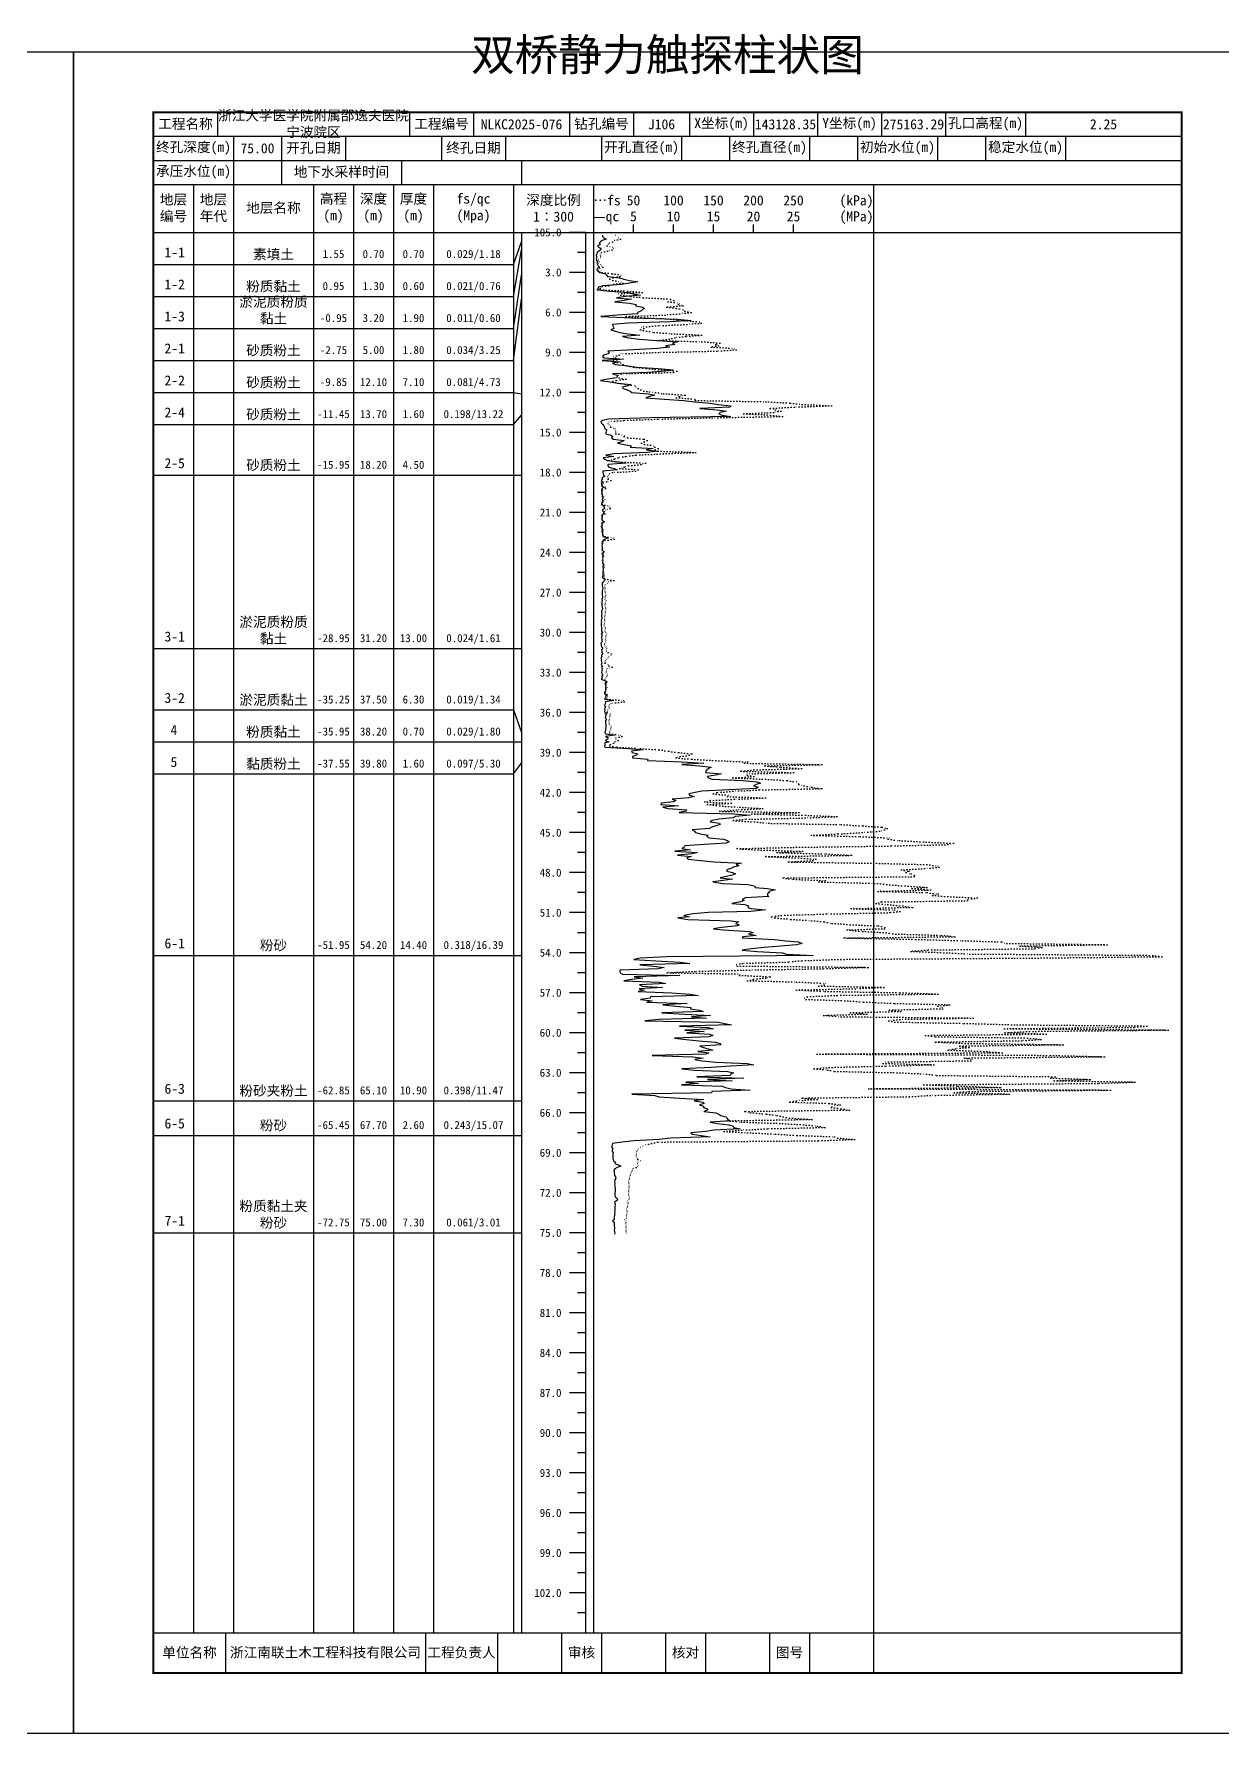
# Model space of a CAD drawing. Extents: x 297 to 65340, y 0 to 425.
# Drawn here: x 31472.1 to 31769.1, y 0 to 424.6 of the extents above; entities that cross this region are included whole.
import ezdxf
from ezdxf.enums import TextEntityAlignment as Align

# ---------------------------------------------------------------- set-up
doc = ezdxf.new("R2010")
doc.units = 0
doc.linetypes.add('DOT', pattern=[6.35, 0, -6.35])
doc.layers.add('FRAME', color=7, linetype='CONTINUOUS')
doc.layers.add('STRATUM', color=7, linetype='CONTINUOUS')
doc.styles.add('ST', font='')
doc.styles.get('ST').set_extended_font_data('SimSun')

msp = doc.modelspace()

# ---------------------------------------------------------------- linework, layer by layer
at = {"layer": 'FRAME', "color": 245, "linetype": 'Continuous'}
for points in [[(31185, 0), (31482, 0), (31482, 420), (31185, 420)], [(31482, 0), (31779, 0), (31779, 420), (31482, 420)]]:
    msp.add_lwpolyline(points, close=True, dxfattribs=at)
at = {"layer": 'FRAME', "linetype": 'Continuous', "const_width": 0.5}
msp.add_lwpolyline([(31502, 15), (31759, 15), (31759, 405), (31502, 405)], close=True, dxfattribs=at)
at = {"layer": 'FRAME', "color": 0, "linetype": 'Continuous'}
for points in [[(31518, 405), (31518, 399)], [(31566, 405), (31566, 399)], [(31582, 405), (31582, 399)], [(31606, 405), (31606, 399)], [(31622, 405), (31622, 399)], [(31636, 405), (31636, 399)], [(31652, 405), (31652, 399)], [(31668, 405), (31668, 399)], [(31684, 405), (31684, 399)], [(31700, 405), (31700, 399)], [(31720, 405), (31720, 399)], [(31759, 405), (31759, 399)], [(31502, 399), (31759, 399)], [(31522, 399), (31522, 393)], [(31534, 399), (31534, 393)], [(31550, 399), (31550, 393)], [(31574, 399), (31574, 393)], [(31590, 399), (31590, 393)], [(31614, 399), (31614, 393)], [(31634, 399), (31634, 393)], [(31646, 399), (31646, 393)], [(31666, 399), (31666, 393)], [(31678, 399), (31678, 393)], [(31698, 399), (31698, 393)], [(31710, 399), (31710, 393)], [(31730, 399), (31730, 393)], [(31759, 399), (31759, 393)], [(31502, 393), (31759, 393)], [(31522, 393), (31522, 387)], [(31534, 393), (31534, 387)], [(31564, 393), (31564, 387)], [(31594, 393), (31594, 387)], [(31502, 387), (31759, 387)], [(31512, 387), (31512, 25)], [(31522, 387), (31522, 25)], [(31542, 387), (31542, 25)], [(31552, 387), (31552, 25)], [(31562, 387), (31562, 25)], [(31572, 387), (31572, 25)], [(31592, 387), (31592, 25)], [(31612, 387), (31612, 25)], [(31682, 387), (31682, 25)], [(31502, 375), (31759, 375)], [(31594, 375), (31594, 25)], [(31610, 375), (31610, 25)], [(31622, 375), (31622, 377)], [(31632, 375), (31632, 377)], [(31642, 375), (31642, 377)], [(31652, 375), (31652, 377)], [(31662, 375), (31662, 377)], [(31502, 25), (31759, 25)], [(31520, 25), (31520, 15)], [(31570, 25), (31570, 15)], [(31588, 25), (31588, 15)], [(31604, 25), (31604, 15)], [(31614, 25), (31614, 15)], [(31630, 25), (31630, 15)], [(31640, 25), (31640, 15)], [(31656, 25), (31656, 15)], [(31666, 25), (31666, 15)], [(31682, 25), (31682, 15)]]:
    msp.add_lwpolyline(points, dxfattribs=at)
at = {"layer": 'STRATUM', "linetype": 'Continuous'}
for points in [[(31610, 375), (31606, 375)], [(31614.24, 374.33), (31614.24, 374), (31614.62, 373.67), (31615.14, 373.33), (31614.16, 373), (31613.72, 372.67), (31613.4, 372.33), (31613.66, 372), (31613, 371.67), (31613.34, 371.33), (31613.84, 371), (31613.84, 370.67), (31613.32, 370.33), (31612.92, 370), (31612.82, 369.67), (31612.7, 369.33), (31612.74, 369), (31612.78, 368.67), (31612.64, 368.33), (31612.72, 368), (31612.98, 367.67), (31612.86, 367.33), (31613.02, 367), (31613.14, 366.67), (31613.46, 366.33), (31612.92, 366), (31612.82, 365.67), (31613.2, 365.33), (31613.58, 365), (31615.08, 364.67), (31615.24, 364.33), (31615.5, 364), (31618.46, 363.67), (31619.56, 363.33), (31621, 363), (31623.06, 362.67), (31620.96, 362.33), (31618.96, 362), (31614.34, 361.67), (31613.24, 361.33), (31613.12, 361), (31613.14, 360.67), (31616, 360.33), (31620.8, 360), (31621.86, 359.67), (31623.74, 359.33), (31620.04, 359), (31617.74, 358.67), (31621.52, 358.33), (31619.68, 358), (31617.3, 357.67), (31621.02, 357.33), (31622.68, 357), (31622.54, 356.67), (31624.28, 356.33), (31624.74, 356), (31624.16, 355.67), (31623.8, 355.33), (31623.04, 355), (31622.98, 354.67), (31617.9, 354.33), (31613.8, 354), (31621.58, 353.67), (31633.02, 353.33), (31636.4, 353), (31631.1, 352.67), (31620.66, 352.33), (31616.78, 352), (31616.8, 351.67), (31617.02, 351.33), (31617.06, 351), (31616.36, 350.67), (31617.4, 350.33), (31618.58, 350), (31620.58, 349.67), (31623.6, 349.33), (31619.28, 349), (31620.82, 348.67), (31623.38, 348.33), (31627.86, 348), (31632.96, 347.67), (31631.72, 347.33), (31632.34, 347), (31630, 346.67), (31631.02, 346.33), (31627.96, 346), (31621.96, 345.67), (31615.6, 345.33), (31616, 345), (31615.7, 344.67), (31614.48, 344.33), (31614.22, 344), (31614.66, 343.67), (31619.5, 343.33), (31614.18, 343), (31618.64, 342.67), (31616.74, 342.33), (31617.38, 342), (31620.66, 341.67), (31622.74, 341.33), (31628.14, 341), (31631.94, 340.67), (31629.96, 340.33), (31625.48, 340), (31616.74, 339.67), (31617.86, 339.33), (31617.92, 339), (31617.72, 338.67), (31615.6, 338.33), (31613.74, 338), (31616.16, 337.67), (31618.04, 337.33), (31621.32, 337), (31620.58, 336.67), (31619.22, 336.33), (31619.44, 336), (31620.44, 335.67), (31621.18, 335.33), (31621.62, 335), (31625.66, 334.67), (31627.32, 334.33), (31626, 334), (31625.12, 333.67), (31629.7, 333.33), (31634.62, 333), (31637.32, 332.67), (31641.14, 332.33), (31643.16, 332), (31646.42, 331.67), (31646.08, 331.33), (31638.62, 331), (31642.94, 330.67), (31645.24, 330.33), (31643.7, 330), (31643.36, 329.67), (31644.14, 329.33), (31646.34, 329), (31626.22, 328.67), (31615.84, 328.33), (31614.24, 328), (31613.86, 327.67), (31614.04, 327.33), (31614.36, 327), (31614.62, 326.67), (31614.78, 326.33), (31614.78, 326), (31615.32, 325.67), (31615.18, 325.33), (31615.12, 325), (31615.12, 324.67), (31616.44, 324.33), (31616.82, 324), (31616.48, 323.67), (31616.88, 323.33), (31619.68, 323), (31618.98, 322.67), (31618, 322.33), (31619.66, 322), (31621.5, 321.67), (31621.16, 321.33), (31626.94, 321), (31625.2, 320.67), (31627.94, 320.33), (31625.46, 320), (31617.16, 319.67), (31615.12, 319.33), (31617.1, 319), (31614.44, 318.67), (31614.86, 318.33), (31615.42, 318), (31618.24, 317.67), (31620.16, 317.33), (31615.6, 317), (31615.56, 316.67), (31615.82, 316.33), (31617.2, 316), (31617.92, 315.67), (31614.34, 315.33), (31614.32, 315), (31614.42, 314.67), (31614.48, 314.33), (31614.74, 314), (31614.06, 313.67), (31614.22, 313.33), (31613.9, 313), (31614.44, 312.67), (31613.92, 312.33), (31614.02, 312), (31613.98, 311.67), (31614.68, 311.33), (31614.1, 311), (31614.04, 310.67), (31614.04, 310.33), (31614.12, 310), (31614.08, 309.67), (31614.24, 309.33), (31614.16, 309), (31614.3, 308.67), (31614.2, 308.33), (31614.22, 308), (31614.36, 307.67), (31614.1, 307.33), (31614.14, 307), (31614.44, 306.67), (31614.7, 306.33), (31614.76, 306), (31614.2, 305.67), (31614.36, 305.33), (31614.58, 305), (31614.38, 304.67), (31614.2, 304.33), (31614.2, 304), (31614.16, 303.67), (31614.12, 303.33), (31614.22, 303), (31614.72, 302.67), (31614.04, 302.33), (31614.06, 302), (31614.14, 301.67), (31614.02, 301.33), (31614.08, 301), (31614.34, 300.67), (31614.26, 300.33), (31614.22, 300), (31614.24, 299.67), (31614.42, 299.33), (31614.3, 299), (31615.72, 298.67), (31614.94, 298.33), (31614.4, 298), (31614.14, 297.67), (31614.06, 297.33), (31614.14, 297), (31614.12, 296.67), (31614.16, 296.33), (31614.22, 296), (31614.12, 295.67), (31614.42, 295.33), (31614.48, 295), (31614.1, 294.67), (31614.4, 294.33), (31614.24, 294), (31614.34, 293.67), (31614.22, 293.33), (31614.32, 293), (31614.26, 292.67), (31614.24, 292.33), (31614.62, 292), (31614.3, 291.67), (31614.32, 291.33), (31614.38, 291), (31614.38, 290.67), (31614.32, 290.33), (31614.34, 290), (31614.3, 289.67), (31614.36, 289.33), (31614.28, 289), (31614.22, 288.67), (31614.92, 288.33), (31614.78, 288), (31614.38, 287.67), (31614.14, 287.33), (31614.16, 287), (31614.16, 286.67), (31614.24, 286.33), (31614.3, 286), (31614.22, 285.67), (31614.18, 285.33), (31614.2, 285), (31614.2, 284.67), (31614.18, 284.33), (31614.24, 284), (31614.26, 283.67), (31614.08, 283.33), (31614.14, 283), (31614.12, 282.67), (31614.1, 282.33), (31614.1, 282), (31614.12, 281.67), (31614.14, 281.33), (31614.22, 281), (31614.16, 280.67), (31614, 280.33), (31613.98, 280), (31614.06, 279.67), (31614.04, 279.33), (31613.98, 279), (31614.16, 278.67), (31613.98, 278.33), (31613.92, 278), (31613.96, 277.67), (31613.92, 277.33), (31613.92, 277), (31613.92, 276.67), (31614.04, 276.33), (31614.04, 276), (31614.04, 275.67), (31614.04, 275.33), (31614.36, 275), (31613.94, 274.67), (31614.2, 274.33), (31614.02, 274), (31614, 273.67), (31614.1, 273.33), (31614.06, 273), (31614.14, 272.67), (31613.86, 272.33), (31613.94, 272), (31613.94, 271.67), (31614.1, 271.33), (31614.32, 271), (31613.96, 270.67), (31614.1, 270.33), (31614.08, 270), (31614.3, 269.67), (31614.04, 269.33), (31614.1, 269), (31613.86, 268.67), (31613.98, 268.33), (31613.92, 268), (31614.04, 267.67), (31614.1, 267.33), (31613.94, 267), (31614.24, 266.67), (31613.98, 266.33), (31614.14, 266), (31614.06, 265.67), (31614.06, 265.33), (31613.98, 265), (31614.14, 264.67), (31614.3, 264.33), (31614.04, 264), (31614.24, 263.67), (31613.94, 263.33), (31614.78, 263), (31615.44, 262.67), (31614.9, 262.33), (31614.88, 262), (31615.12, 261.67), (31614.96, 261.33), (31615, 261), (31614.98, 260.67), (31614.9, 260.33), (31614.72, 260), (31614.72, 259.67), (31615.44, 259.33), (31615.04, 259), (31615.08, 258.67), (31614.74, 258.33), (31617.1, 258), (31614.94, 257.67), (31615, 257.33), (31614.8, 257), (31614.76, 256.67), (31615.08, 256.33), (31614.78, 256), (31614.82, 255.67), (31614.78, 255.33), (31614.84, 255), (31615.22, 254.67), (31615.04, 254.33), (31615.02, 254), (31614.88, 253.67), (31615.24, 253.33), (31615, 253), (31615.02, 252.67), (31615.02, 252.33), (31615.08, 252), (31615.06, 251.67), (31615.08, 251.33), (31615, 251), (31615.08, 250.67), (31614.88, 250.33), (31614.86, 250), (31615, 249.67), (31617.26, 249.33), (31615, 249), (31615.68, 248.67), (31615.48, 248.33), (31614.88, 248), (31615.86, 247.67), (31614.78, 247.33), (31614.88, 247), (31614.72, 246.67), (31614.82, 246.33), (31620.84, 246), (31624.3, 245.67), (31621.46, 245.33), (31621.7, 245), (31623.06, 244.67), (31622.78, 244.33), (31621.76, 244), (31621.72, 243.67), (31625.58, 243.33), (31625.46, 243), (31634.02, 242.67), (31639.6, 242.33), (31634.06, 242), (31638.48, 241.67), (31641.44, 241.33), (31640.82, 241), (31640.34, 240.67), (31640.1, 240.33), (31639.96, 240), (31644.02, 239.67), (31642.62, 239.33), (31640.42, 239), (31640.76, 238.67), (31641.64, 238.33), (31649.32, 238), (31652.86, 237.67), (31653.78, 237.33), (31652.68, 237), (31651.98, 236.67), (31653.2, 236.33), (31652.64, 236), (31645.8, 235.67), (31639.12, 235.33), (31637.4, 235), (31635.8, 234.67), (31635.98, 234.33), (31637.2, 234), (31635.82, 233.67), (31631.68, 233.33), (31632.6, 233), (31632.04, 232.67), (31628.9, 232.33), (31628.86, 232), (31633.24, 231.67), (31629.36, 231.33), (31630.7, 231), (31635.28, 230.67), (31635.18, 230.33), (31633.4, 230), (31647.1, 229.67), (31651.2, 229.33), (31647.48, 229), (31646.82, 228.67), (31643.42, 228.33), (31641.68, 228), (31641.18, 227.67), (31643.52, 227.33), (31643.7, 227), (31642.6, 226.67), (31641.6, 226.33), (31641.04, 226), (31636.66, 225.67), (31637.28, 225.33), (31637.46, 225), (31638.66, 224.67), (31640.7, 224.33), (31640.3, 224), (31640.9, 223.67), (31644.54, 223.33), (31645.5, 223), (31645.88, 222.67), (31645.16, 222.33), (31639.68, 222), (31634.84, 221.67), (31634.7, 221.33), (31634.12, 221), (31636.26, 220.67), (31632.36, 220.33), (31638, 220), (31636.68, 219.67), (31632.96, 219.33), (31636.42, 219), (31635.36, 218.67), (31635.68, 218.33), (31638.72, 218), (31642.06, 217.67), (31648.96, 217.33), (31647.68, 217), (31648.3, 216.67), (31646.96, 216.33), (31646.36, 216), (31645.3, 215.67), (31645.3, 215.33), (31646.78, 215), (31647.5, 214.67), (31646.7, 214.33), (31645.28, 214), (31643.64, 213.67), (31646.78, 213.33), (31644.4, 213), (31641.82, 212.67), (31644.3, 212.33), (31650.58, 212), (31652.26, 211.67), (31652.38, 211.33), (31655.52, 211), (31657.46, 210.67), (31655.82, 210.33), (31655.94, 210), (31655.52, 209.67), (31655.52, 209.33), (31655.8, 209), (31649.98, 208.67), (31649.2, 208.33), (31649.68, 208), (31648.74, 207.67), (31646.58, 207.33), (31649.82, 207), (31650.78, 206.67), (31650.58, 206.33), (31651.3, 206), (31655, 205.67), (31651.34, 205.33), (31640.72, 205), (31636.92, 204.67), (31634.6, 204.33), (31636.02, 204), (31633.06, 203.67), (31635.58, 203.33), (31646.4, 203), (31648.28, 202.67), (31647.54, 202.33), (31648.4, 202), (31648, 201.67), (31644, 201.33), (31642.02, 201), (31644.42, 200.67), (31651.12, 200.33), (31651.88, 200), (31650.74, 199.67), (31652.64, 199.33), (31649.32, 199), (31649.2, 198.67), (31657.22, 198.33), (31660.1, 198), (31663.2, 197.67), (31664.2, 197.33), (31662.78, 197), (31658.84, 196.67), (31654.66, 196.33), (31651.38, 196), (31649.16, 195.67), (31652.94, 195.33), (31659.26, 195), (31660.28, 194.67), (31666.88, 194.33), (31630.24, 194), (31623.66, 193.67), (31622.1, 193.33), (31627.62, 193), (31633.66, 192.67), (31636.1, 192.33), (31623.56, 192), (31627, 191.67), (31629.66, 191.33), (31628.14, 191), (31618.62, 190.67), (31618.58, 190.33), (31618.64, 190), (31619.22, 189.67), (31633.56, 189.33), (31622.18, 189), (31624.34, 188.67), (31621.6, 188.33), (31619.58, 188), (31628.54, 187.67), (31630.06, 187.33), (31623.48, 187), (31624.2, 186.67), (31629.22, 186.33), (31623.44, 186), (31624.74, 185.67), (31623.14, 185.33), (31631.5, 185), (31636.12, 184.67), (31638.14, 184.33), (31626.24, 184), (31626.2, 183.67), (31623.74, 183.33), (31626.66, 183), (31625.32, 182.67), (31635.44, 182.33), (31629.34, 182), (31632.6, 181.67), (31636.34, 181.33), (31636.26, 181), (31638.52, 180.67), (31639.42, 180.33), (31629.06, 180), (31634.86, 179.67), (31641.24, 179.33), (31636.52, 179), (31640.24, 178.67), (31628.4, 178.33), (31624.8, 178), (31643.32, 177.67), (31644.74, 177.33), (31646.52, 177), (31633.54, 176.67), (31640.68, 176.33), (31642.02, 176), (31634.82, 175.67), (31639.7, 175.33), (31635.32, 175), (31641.12, 174.67), (31641.84, 174.33), (31640.82, 174), (31632.22, 173.67), (31635.18, 173.33), (31638.32, 173), (31642.38, 172.67), (31643.7, 172.33), (31643.8, 172), (31638.58, 171.67), (31639.48, 171.33), (31640.7, 171), (31641.82, 170.67), (31638.06, 170.33), (31640.8, 170), (31640.06, 169.67), (31626.66, 169.33), (31636.84, 169), (31639.38, 168.67), (31637.32, 168.33), (31639.06, 168), (31642.62, 167.67), (31650.44, 167.33), (31652.04, 167), (31646.28, 166.67), (31641.46, 166.33), (31634.06, 166), (31637.16, 165.67), (31645.6, 165.33), (31646.98, 165), (31646.3, 164.67), (31646.16, 164.33), (31637.82, 164), (31649.56, 163.67), (31640.5, 163.33), (31646.64, 163), (31635.06, 162.67), (31638.24, 162.33), (31633.96, 162), (31644.16, 161.67), (31644.96, 161.33), (31646.32, 161), (31651.2, 160.67), (31641.62, 160.33), (31641.54, 160), (31621.56, 159.67), (31627.32, 159.33), (31628.4, 159), (31633.52, 158.67), (31639.6, 158.33), (31637.16, 158), (31639.34, 157.67), (31639.66, 157.33), (31638.5, 157), (31639.52, 156.67), (31639.54, 156.33), (31640.46, 156), (31640.48, 155.67), (31639.62, 155.33), (31642.58, 155), (31643.32, 154.67), (31643.84, 154.33), (31645.16, 154), (31645.34, 153.67), (31645.56, 153.33), (31646.18, 153), (31641.16, 152.67), (31642.96, 152.33), (31645.86, 152), (31646.94, 151.67), (31646.96, 151.33), (31648.64, 151), (31642.12, 150.67), (31640.08, 150.33), (31636.3, 150), (31636.72, 149.67), (31638.94, 149.33), (31641.14, 149), (31631.34, 148.67), (31628.44, 148.33), (31622.1, 148), (31619.16, 147.67), (31616.72, 147.33), (31616.66, 147), (31616.62, 146.67), (31616.6, 146.33), (31616.82, 146), (31616.7, 145.67), (31616.64, 145.33), (31616.88, 145), (31616.86, 144.67), (31616.84, 144.33), (31616.82, 144), (31616.84, 143.67), (31616.9, 143.33), (31617.04, 143), (31617.46, 142.67), (31617.36, 142.33), (31618.14, 142), (31618.84, 141.67), (31617.94, 141.33), (31617.3, 141), (31617.12, 140.67), (31617.16, 140.33), (31617.2, 140), (31617.24, 139.67), (31617.26, 139.33), (31617.52, 139), (31617.58, 138.67), (31617.3, 138.33), (31617.36, 138), (31617.26, 137.67), (31617.3, 137.33), (31617.28, 137), (31617.38, 136.67), (31617.36, 136.33), (31617.42, 136), (31617.4, 135.67), (31617.4, 135.33), (31617.34, 135), (31617.36, 134.67), (31617.34, 134.33), (31617.44, 134), (31617.74, 133.67), (31618.04, 133.33), (31617.72, 133), (31617.24, 132.67), (31617.4, 132.33), (31617.42, 132), (31617.36, 131.67), (31617.36, 131.33), (31617.36, 131), (31617.3, 130.67), (31617.28, 130.33), (31617.36, 130), (31617.28, 129.67), (31617.24, 129.33), (31617.2, 129), (31617.18, 128.67), (31617.2, 128.33), (31616.76, 128), (31617.16, 127.67), (31617.14, 127.33), (31617.16, 127), (31617.2, 126.67), (31617.24, 126.33), (31617.26, 126), (31617.18, 125.67), (31617.24, 125.33), (31617.3, 125), (31617.26, 124.67)], [(31592, 367), (31594, 372.67)], [(31592, 359), (31594, 370.67)], [(31610, 370), (31608, 370)], [(31502, 367), (31512, 367)], [(31512, 367), (31522, 367)], [(31522, 367), (31542, 367)], [(31542, 367), (31552, 367)], [(31552, 367), (31562, 367)], [(31562, 367), (31572, 367)], [(31572, 367), (31592, 367)], [(31592, 351), (31594, 364.33)], [(31610, 365), (31606, 365)], [(31502, 359), (31512, 359)], [(31512, 359), (31522, 359)], [(31522, 359), (31542, 359)], [(31542, 359), (31552, 359)], [(31552, 359), (31562, 359)], [(31562, 359), (31572, 359)], [(31572, 359), (31592, 359)], [(31592, 343), (31594, 358.33)], [(31610, 360), (31608, 360)], [(31610, 355), (31606, 355)], [(31502, 351), (31512, 351)], [(31512, 351), (31522, 351)], [(31522, 351), (31542, 351)], [(31542, 351), (31552, 351)], [(31552, 351), (31562, 351)], [(31562, 351), (31572, 351)], [(31572, 351), (31592, 351)], [(31610, 350), (31608, 350)], [(31610, 345), (31606, 345)], [(31502, 343), (31512, 343)], [(31512, 343), (31522, 343)], [(31522, 343), (31542, 343)], [(31542, 343), (31552, 343)], [(31552, 343), (31562, 343)], [(31562, 343), (31572, 343)], [(31572, 343), (31592, 343)], [(31610, 340), (31608, 340)], [(31502, 335), (31512, 335)], [(31512, 335), (31522, 335)], [(31522, 335), (31542, 335)], [(31542, 335), (31552, 335)], [(31552, 335), (31562, 335)], [(31562, 335), (31572, 335)], [(31572, 335), (31592, 335)], [(31592, 335), (31594, 334.67)], [(31610, 335), (31606, 335)], [(31502, 327), (31512, 327)], [(31512, 327), (31522, 327)], [(31522, 327), (31542, 327)], [(31542, 327), (31552, 327)], [(31552, 327), (31562, 327)], [(31562, 327), (31572, 327)], [(31572, 327), (31592, 327)], [(31592, 327), (31594, 329.33)], [(31610, 330), (31608, 330)], [(31610, 325), (31606, 325)], [(31610, 320), (31608, 320)], [(31502, 314.33), (31512, 314.33)], [(31512, 314.33), (31522, 314.33)], [(31522, 314.33), (31542, 314.33)], [(31542, 314.33), (31552, 314.33)], [(31552, 314.33), (31562, 314.33)], [(31562, 314.33), (31572, 314.33)], [(31572, 314.33), (31592, 314.33)], [(31592, 314.33), (31594, 314.33)], [(31610, 315), (31606, 315)], [(31610, 310), (31608, 310)], [(31610, 305), (31606, 305)], [(31610, 300), (31608, 300)], [(31610, 295), (31606, 295)], [(31610, 290), (31608, 290)], [(31610, 285), (31606, 285)], [(31610, 280), (31608, 280)], [(31610, 275), (31606, 275)], [(31502, 271), (31512, 271)], [(31512, 271), (31522, 271)], [(31522, 271), (31542, 271)], [(31542, 271), (31552, 271)], [(31552, 271), (31562, 271)], [(31562, 271), (31572, 271)], [(31572, 271), (31592, 271)], [(31592, 271), (31594, 271)], [(31610, 270), (31608, 270)], [(31610, 265), (31606, 265)], [(31610, 260), (31608, 260)], [(31502, 255.67), (31512, 255.67)], [(31512, 255.67), (31522, 255.67)], [(31522, 255.67), (31542, 255.67)], [(31542, 255.67), (31552, 255.67)], [(31552, 255.67), (31562, 255.67)], [(31562, 255.67), (31572, 255.67)], [(31572, 255.67), (31592, 255.67)], [(31592, 255.67), (31594, 250)], [(31610, 255), (31606, 255)], [(31502, 247.67), (31512, 247.67)], [(31512, 247.67), (31522, 247.67)], [(31522, 247.67), (31542, 247.67)], [(31542, 247.67), (31552, 247.67)], [(31552, 247.67), (31562, 247.67)], [(31562, 247.67), (31572, 247.67)], [(31572, 247.67), (31592, 247.67)], [(31592, 247.67), (31594, 247.67)], [(31610, 250), (31608, 250)], [(31592, 239.67), (31594, 242.33)], [(31610, 245), (31606, 245)], [(31502, 239.67), (31512, 239.67)], [(31512, 239.67), (31522, 239.67)], [(31522, 239.67), (31542, 239.67)], [(31542, 239.67), (31552, 239.67)], [(31552, 239.67), (31562, 239.67)], [(31562, 239.67), (31572, 239.67)], [(31572, 239.67), (31592, 239.67)], [(31610, 240), (31608, 240)], [(31610, 235), (31606, 235)], [(31610, 230), (31608, 230)], [(31610, 225), (31606, 225)], [(31610, 220), (31608, 220)], [(31610, 215), (31606, 215)], [(31610, 210), (31608, 210)], [(31610, 205), (31606, 205)], [(31610, 200), (31608, 200)], [(31502, 194.33), (31512, 194.33)], [(31512, 194.33), (31522, 194.33)], [(31522, 194.33), (31542, 194.33)], [(31542, 194.33), (31552, 194.33)], [(31552, 194.33), (31562, 194.33)], [(31562, 194.33), (31572, 194.33)], [(31572, 194.33), (31592, 194.33)], [(31592, 194.33), (31594, 194.33)], [(31610, 195), (31606, 195)], [(31610, 190), (31608, 190)], [(31610, 185), (31606, 185)], [(31610, 180), (31608, 180)], [(31610, 175), (31606, 175)], [(31610, 170), (31608, 170)], [(31610, 165), (31606, 165)], [(31502, 158), (31512, 158)], [(31512, 158), (31522, 158)], [(31522, 158), (31542, 158)], [(31542, 158), (31552, 158)], [(31552, 158), (31562, 158)], [(31562, 158), (31572, 158)], [(31572, 158), (31592, 158)], [(31592, 158), (31594, 158)], [(31610, 160), (31608, 160)], [(31610, 155), (31606, 155)], [(31502, 149.33), (31512, 149.33)], [(31512, 149.33), (31522, 149.33)], [(31522, 149.33), (31542, 149.33)], [(31542, 149.33), (31552, 149.33)], [(31552, 149.33), (31562, 149.33)], [(31562, 149.33), (31572, 149.33)], [(31572, 149.33), (31592, 149.33)], [(31592, 149.33), (31594, 149.33)], [(31610, 150), (31608, 150)], [(31610, 145), (31606, 145)], [(31610, 140), (31608, 140)], [(31610, 135), (31606, 135)], [(31610, 130), (31608, 130)], [(31502, 125), (31512, 125)], [(31512, 125), (31522, 125)], [(31522, 125), (31542, 125)], [(31542, 125), (31552, 125)], [(31552, 125), (31562, 125)], [(31562, 125), (31572, 125)], [(31572, 125), (31592, 125)], [(31592, 125), (31594, 125)], [(31610, 125), (31606, 125)], [(31610, 120), (31608, 120)], [(31610, 115), (31606, 115)], [(31610, 110), (31608, 110)], [(31610, 105), (31606, 105)], [(31610, 100), (31608, 100)], [(31610, 95), (31606, 95)], [(31610, 90), (31608, 90)], [(31610, 85), (31606, 85)], [(31610, 80), (31608, 80)], [(31610, 75), (31606, 75)], [(31610, 70), (31608, 70)], [(31610, 65), (31606, 65)], [(31610, 60), (31608, 60)], [(31610, 55), (31606, 55)], [(31610, 50), (31608, 50)], [(31610, 45), (31606, 45)], [(31610, 40), (31608, 40)], [(31610, 35), (31606, 35)], [(31610, 30), (31608, 30)]]:
    msp.add_lwpolyline(points, dxfattribs=at)
at = {"layer": 'STRATUM', "linetype": 'DOT', "ltscale": 0.1}
msp.add_lwpolyline([(31617.48, 374.33), (31617.88, 374), (31618.24, 373.67), (31618.74, 373.33), (31617.22, 373), (31616.76, 372.67), (31615.92, 372.33), (31615.7, 372), (31615.4, 371.67), (31616.7, 371.33), (31617.1, 371), (31616.7, 370.67), (31615.5, 370.33), (31613.98, 370), (31613.78, 369.67), (31613.68, 369.33), (31613.74, 369), (31613.72, 368.67), (31613.22, 368.33), (31613.08, 368), (31613.58, 367.67), (31613.26, 367.33), (31613.72, 367), (31613.98, 366.67), (31614.36, 366.33), (31613.62, 366), (31613.2, 365.67), (31613.56, 365.33), (31614.2, 365), (31616.72, 364.67), (31618.92, 364.33), (31618.6, 364), (31616.8, 363.67), (31616.06, 363.33), (31616.82, 363), (31618.84, 362.67), (31619.32, 362.33), (31616.98, 362), (31615.76, 361.67), (31613.88, 361.33), (31613.68, 361), (31613, 360.67), (31620.48, 360.33), (31624.18, 360), (31618.26, 359.67), (31618.86, 359.33), (31621.34, 359), (31624.48, 358.67), (31631.26, 358.33), (31632.06, 358), (31630.7, 357.67), (31633.5, 357.33), (31633.26, 357), (31634.3, 356.67), (31630.34, 356.33), (31632.78, 356), (31634.5, 355.67), (31634.84, 355.33), (31636.4, 355), (31633.48, 354.67), (31629.9, 354.33), (31620.18, 354), (31624.88, 353.67), (31631.34, 353.33), (31633.28, 353), (31638.48, 352.67), (31638.94, 352.33), (31635.3, 352), (31628.22, 351.67), (31624.02, 351.33), (31624.58, 351), (31623.72, 350.67), (31625.24, 350.33), (31627.2, 350), (31631.48, 349.67), (31639.04, 349.33), (31634.96, 349), (31632.34, 348.67), (31630.88, 348.33), (31628.14, 348), (31639.1, 347.67), (31643.62, 347.33), (31642.56, 347), (31643.28, 346.67), (31641.46, 346.33), (31647.24, 346), (31647.68, 345.67), (31642.84, 345.33), (31628.26, 345), (31618.94, 344.67), (31618.44, 344.33), (31616.9, 344), (31617.48, 343.67), (31618.54, 343.33), (31616.94, 343), (31617.28, 342.67), (31618.86, 342.33), (31619.4, 342), (31620.42, 341.67), (31622.04, 341.33), (31625.26, 341), (31628.28, 340.67), (31632.86, 340.33), (31631.98, 340), (31618.92, 339.67), (31618.18, 339.33), (31617.84, 339), (31618.44, 338.67), (31620.12, 338.33), (31617.66, 338), (31616.74, 337.67), (31618.12, 337.33), (31619.96, 337), (31622.54, 336.67), (31622.58, 336.33), (31623.16, 336), (31623.86, 335.67), (31624.58, 335.33), (31627.5, 335), (31629.48, 334.67), (31634.88, 334.33), (31633.46, 334), (31632.76, 333.67), (31637.44, 333.33), (31637.54, 333), (31655.04, 332.67), (31661.26, 332.33), (31664.18, 332), (31671.5, 331.67), (31662.14, 331.33), (31656.16, 331), (31657.5, 330.67), (31658.84, 330.33), (31657, 330), (31649.56, 329.67), (31656.26, 329.33), (31659.26, 329), (31641.7, 328.67), (31627.96, 328.33), (31619.46, 328), (31615.86, 327.67), (31615.56, 327.33), (31615.84, 327), (31616.16, 326.67), (31616.32, 326.33), (31617.36, 326), (31617.42, 325.67), (31617.54, 325.33), (31617.46, 325), (31617.62, 324.67), (31619.78, 324.33), (31619.66, 324), (31620.62, 323.67), (31624.66, 323.33), (31625.4, 323), (31624.68, 322.67), (31623.96, 322.33), (31624.78, 322), (31627.02, 321.67), (31627.36, 321.33), (31628.18, 321), (31627.4, 320.67), (31628.2, 320.33), (31637.54, 320), (31629.42, 319.67), (31622.54, 319.33), (31620.04, 319), (31618.16, 318.67), (31617.2, 318.33), (31615.8, 318), (31617.7, 317.67), (31625.04, 317.33), (31623.8, 317), (31620.74, 316.67), (31619.68, 316.33), (31618.62, 316), (31623.16, 315.67), (31622.46, 315.33), (31616.76, 315), (31615.94, 314.67), (31615.8, 314.33), (31615.44, 314), (31615.64, 313.67), (31615.7, 313.33), (31616.36, 313), (31615.26, 312.67), (31614.34, 312.33), (31614.28, 312), (31614.2, 311.67), (31615.06, 311.33), (31614.96, 311), (31614.26, 310.67), (31614.14, 310.33), (31614.14, 310), (31613.94, 309.67), (31614.2, 309.33), (31614.5, 309), (31614.5, 308.67), (31614.9, 308.33), (31614.68, 308), (31614.06, 307.67), (31613.96, 307.33), (31614.08, 307), (31615.86, 306.67), (31616.12, 306.33), (31616.18, 306), (31615.12, 305.67), (31614.66, 305.33), (31614.54, 305), (31614.86, 304.67), (31614.06, 304.33), (31613.98, 304), (31613.96, 303.67), (31613.98, 303.33), (31614.14, 303), (31614.42, 302.67), (31614.38, 302.33), (31614.06, 302), (31613.84, 301.67), (31614.14, 301.33), (31614.14, 301), (31614.02, 300.67), (31614, 300.33), (31614.06, 300), (31614.2, 299.67), (31614.28, 299.33), (31614.9, 299), (31616.8, 298.67), (31617.16, 298.33), (31614.92, 298), (31614.5, 297.67), (31614.4, 297.33), (31614.16, 297), (31614.22, 296.67), (31614.14, 296.33), (31614.06, 296), (31614.18, 295.67), (31614.7, 295.33), (31614.58, 295), (31614.3, 294.67), (31614.42, 294.33), (31614.52, 294), (31614.38, 293.67), (31614.3, 293.33), (31614.16, 293), (31614.24, 292.67), (31614.42, 292.33), (31614.6, 292), (31614.6, 291.67), (31614.66, 291.33), (31614.58, 291), (31614.42, 290.67), (31614.44, 290.33), (31614.46, 290), (31614.66, 289.67), (31614.66, 289.33), (31614.6, 289), (31614.66, 288.67), (31614.86, 288.33), (31617.1, 288), (31615.84, 287.67), (31615.54, 287.33), (31614.92, 287), (31614.78, 286.67), (31614.84, 286.33), (31614.86, 286), (31614.86, 285.67), (31614.84, 285.33), (31614.9, 285), (31614.96, 284.67), (31614.98, 284.33), (31614.92, 284), (31614.88, 283.67), (31614.86, 283.33), (31615.18, 283), (31615.06, 282.67), (31614.92, 282.33), (31614.84, 282), (31614.86, 281.67), (31614.98, 281.33), (31615, 281), (31614.98, 280.67), (31614.92, 280.33), (31614.92, 280), (31614.94, 279.67), (31614.86, 279.33), (31614.78, 279), (31614.78, 278.67), (31614.8, 278.33), (31614.76, 278), (31614.74, 277.67), (31614.72, 277.33), (31614.62, 277), (31614.66, 276.67), (31615.06, 276.33), (31614.9, 276), (31614.86, 275.67), (31614.84, 275.33), (31615, 275), (31615.26, 274.67), (31615.14, 274.33), (31615.04, 274), (31614.98, 273.67), (31614.92, 273.33), (31615.14, 273), (31615.08, 272.67), (31614.78, 272.33), (31614.66, 272), (31614.86, 271.67), (31615.1, 271.33), (31615.26, 271), (31615.14, 270.67), (31615.2, 270.33), (31615.64, 270), (31616.62, 269.67), (31616.38, 269.33), (31615.9, 269), (31615.62, 268.67), (31615.22, 268.33), (31614.96, 268), (31614.82, 267.67), (31614.9, 267.33), (31615.62, 267), (31615.86, 266.67), (31616.7, 266.33), (31615.44, 266), (31615.3, 265.67), (31615.14, 265.33), (31615.1, 265), (31615.4, 264.67), (31615.44, 264.33), (31615.28, 264), (31615.1, 263.67), (31614.86, 263.33), (31615.02, 263), (31615.22, 262.67), (31615.3, 262.33), (31615.1, 262), (31615.18, 261.67), (31615.44, 261.33), (31615.22, 261), (31615.1, 260.67), (31615, 260.33), (31614.98, 260), (31615.32, 259.67), (31615.38, 259.33), (31615.62, 259), (31615.18, 258.67), (31615.38, 258.33), (31619.48, 258), (31619.7, 257.67), (31616.36, 257.33), (31616.08, 257), (31615.76, 256.67), (31615.96, 256.33), (31615.88, 256), (31615.56, 255.67), (31615.38, 255.33), (31615.38, 255), (31616.14, 254.67), (31616.12, 254.33), (31616, 254), (31616, 253.67), (31615.92, 253.33), (31615.84, 253), (31615.86, 252.67), (31615.8, 252.33), (31616.02, 252), (31616.42, 251.67), (31616.42, 251.33), (31616.24, 251), (31616.24, 250.67), (31616.06, 250.33), (31615.98, 250), (31616.04, 249.67), (31618.78, 249.33), (31619.1, 249), (31617.38, 248.67), (31617.56, 248.33), (31618.2, 248), (31617.34, 247.67), (31617, 247.33), (31616.1, 247), (31616.1, 246.67), (31617.92, 246.33), (31623.74, 246), (31628.4, 245.67), (31630.86, 245.33), (31633.3, 245), (31636.6, 244.67), (31635.88, 244.33), (31633.68, 244), (31632.66, 243.67), (31636.64, 243.33), (31642.6, 243), (31650.54, 242.67), (31649.74, 242.33), (31669.06, 242), (31654.84, 241.67), (31658.88, 241.33), (31663.96, 241), (31652.06, 240.67), (31648.86, 240.33), (31662, 240), (31650.36, 239.67), (31650.52, 239.33), (31652.1, 239), (31646.86, 238.67), (31655, 238.33), (31660.48, 238), (31662.78, 237.67), (31663.18, 237.33), (31663.3, 237), (31664.66, 236.67), (31666.54, 236.33), (31669.06, 236), (31653.4, 235.67), (31646.82, 235.33), (31642.8, 235), (31641.96, 234.67), (31645.74, 234.33), (31645.5, 234), (31655, 233.67), (31647.16, 233.33), (31641.16, 233), (31639.8, 232.67), (31646.42, 232.33), (31640.48, 232), (31643.56, 231.67), (31648.56, 231.33), (31654.26, 231), (31647.72, 230.67), (31643.6, 230.33), (31663.3, 230), (31651.58, 229.67), (31664.98, 229.33), (31672.86, 229), (31664.92, 228.67), (31650.02, 228.33), (31646.96, 228), (31652.26, 227.67), (31655.8, 227.33), (31673.94, 227), (31679.38, 226.67), (31684.16, 226.33), (31685.42, 226), (31684.72, 225.67), (31683.5, 225.33), (31679.18, 225), (31673, 224.67), (31666.46, 224.33), (31678.68, 224), (31686.02, 223.67), (31685.7, 223.33), (31688.46, 223), (31694.46, 222.67), (31702.02, 222.33), (31700.6, 222), (31686.32, 221.67), (31662.76, 221.33), (31647.9, 221), (31653.22, 220.67), (31664.28, 220.33), (31657.92, 220), (31670.18, 219.67), (31676.52, 219.33), (31655.06, 219), (31663.28, 218.67), (31667.56, 218.33), (31666.86, 218), (31660.74, 217.67), (31682.74, 217.33), (31695.34, 217), (31698.08, 216.67), (31698.36, 216.33), (31694.76, 216), (31689, 215.67), (31690.86, 215.33), (31690.2, 215), (31691.38, 214.67), (31692.3, 214.33), (31692.18, 214), (31659.4, 213.67), (31662, 213.33), (31669.92, 213), (31668.34, 212.67), (31682.28, 212.33), (31685.34, 212), (31689.94, 211.67), (31695.36, 211.33), (31691.68, 211), (31696.28, 210.67), (31683.18, 210.33), (31695.44, 210), (31698.16, 209.67), (31696.8, 209.33), (31700.6, 209), (31707.94, 208.67), (31705.52, 208.33), (31705.52, 208), (31683.92, 207.67), (31682.68, 207.33), (31685.56, 207), (31689.3, 206.67), (31691.72, 206.33), (31676.38, 206), (31687.26, 205.67), (31688.56, 205.33), (31686.12, 205), (31670.14, 204.67), (31658.94, 204.33), (31656.46, 204), (31657.44, 203.67), (31661.4, 203.33), (31666.52, 203), (31669.76, 202.67), (31671.66, 202.33), (31676.18, 202), (31683.26, 201.67), (31684.8, 201.33), (31684.78, 201), (31675.4, 200.67), (31679.3, 200.33), (31685.2, 200), (31686.84, 199.67), (31699, 199.33), (31702.3, 199), (31674.7, 198.67), (31692.6, 198.33), (31704.22, 198), (31714.04, 197.67), (31715.36, 197.33), (31740.42, 197), (31718.62, 196.67), (31724.06, 196.33), (31722.28, 196), (31695.46, 195.67), (31691.4, 195.33), (31699.56, 195), (31706.06, 194.67), (31751.8, 194.33), (31754.06, 194), (31723.16, 193.67), (31673.8, 193.33), (31664, 193), (31660.68, 192.67), (31649.26, 192.33), (31647.68, 192), (31648.04, 191.67), (31680.68, 191.33), (31669.36, 191), (31651, 190.67), (31637.36, 190.33), (31630.4, 190), (31648.58, 189.67), (31648.5, 189.33), (31656.18, 189), (31655.1, 188.67), (31651.94, 188.33), (31650.5, 188), (31662.78, 187.67), (31669.94, 187.33), (31669.64, 187), (31668.34, 186.67), (31684.56, 186.33), (31677.42, 186), (31662.78, 185.67), (31669.94, 185.33), (31688.7, 185), (31698.06, 184.67), (31672.86, 184.33), (31665.38, 184), (31664.64, 183.67), (31665.14, 183.33), (31674.82, 183), (31679.6, 182.67), (31687.3, 182.33), (31701.02, 182), (31698.12, 181.67), (31699.14, 181.33), (31699.28, 181), (31685.96, 180.67), (31688.78, 180.33), (31676.26, 180), (31680.32, 179.67), (31669.56, 179.33), (31673.92, 179), (31706.94, 178.67), (31688.58, 178.33), (31685.86, 178), (31687.32, 177.67), (31704.68, 177.33), (31716.48, 177), (31750.3, 176.67), (31747.08, 176.33), (31714.78, 176), (31755.68, 175.67), (31720.98, 175.33), (31714.86, 175), (31725.16, 174.67), (31695.02, 174.33), (31697.6, 174), (31720.5, 173.67), (31723.86, 173.33), (31719.02, 173), (31697.5, 172.67), (31704.94, 172.33), (31729.44, 172), (31703.54, 171.67), (31705.84, 171.33), (31702.46, 171), (31700.66, 170.67), (31709.56, 170.33), (31714.14, 170), (31667.92, 169.67), (31726.24, 169.33), (31739.76, 169), (31704.74, 168.67), (31706.62, 168.33), (31706.34, 168), (31684.78, 167.67), (31684.42, 167.33), (31697.12, 167), (31684.92, 166.67), (31670.94, 166.33), (31667.16, 166), (31670.54, 165.67), (31672.34, 165.33), (31687.9, 165), (31695.24, 164.67), (31697.82, 164.33), (31727.44, 164), (31726.3, 163.67), (31736.16, 163.33), (31727.16, 163), (31747.36, 162.67), (31738.06, 162.33), (31694.62, 162), (31703.16, 161.67), (31713.72, 161.33), (31680.8, 161), (31741.26, 160.67), (31705.94, 160.33), (31702.14, 160), (31715.88, 159.67), (31696.18, 159.33), (31690.92, 159), (31664.16, 158.67), (31667.88, 158.33), (31662.76, 158), (31661.08, 157.67), (31670.96, 157.33), (31673.7, 157), (31671.56, 156.67), (31671.52, 156.33), (31673.94, 156), (31675.88, 155.67), (31649.86, 155.33), (31651.26, 155), (31655.32, 154.67), (31657.94, 154.33), (31659.44, 154), (31661.02, 153.67), (31666.62, 153.33), (31645.46, 153), (31648.96, 152.67), (31658.54, 152.33), (31664.46, 152), (31667.96, 151.67), (31669.84, 151.33), (31655.38, 151), (31649.02, 150.67), (31644.64, 150.33), (31650.48, 150), (31657.52, 149.67), (31662.92, 149.33), (31672.24, 149), (31673.06, 148.67), (31677.24, 148.33), (31668.08, 148), (31628, 147.67), (31626.46, 147.33), (31624.98, 147), (31624.4, 146.67), (31623.78, 146.33), (31623.18, 146), (31622.98, 145.67), (31622.76, 145.33), (31622.72, 145), (31622.68, 144.67), (31622.62, 144.33), (31622.76, 144), (31622.94, 143.67), (31623.1, 143.33), (31623.78, 143), (31623.18, 142.67), (31622.92, 142.33), (31623.14, 142), (31623.04, 141.67), (31622.68, 141.33), (31621.8, 141), (31621.66, 140.67), (31621.56, 140.33), (31621.4, 140), (31621.22, 139.67), (31621.16, 139.33), (31621.08, 139), (31620.94, 138.67), (31620.94, 138.33), (31620.8, 138), (31620.74, 137.67), (31620.82, 137.33), (31620.84, 137), (31620.8, 136.67), (31620.8, 136.33), (31620.84, 136), (31620.8, 135.67), (31620.72, 135.33), (31620.76, 135), (31620.8, 134.67), (31620.74, 134.33), (31620.98, 134), (31620.88, 133.67), (31620.94, 133.33), (31620.4, 133), (31620.7, 132.67), (31620.62, 132.33), (31620.48, 132), (31620.48, 131.67), (31620.44, 131.33), (31620.28, 131), (31620.34, 130.67), (31620.36, 130.33), (31620.32, 130), (31620.24, 129.67), (31620.2, 129.33), (31620.24, 129), (31620.22, 128.67), (31619.78, 128.33), (31620.08, 128), (31620.06, 127.67), (31620.02, 127.33), (31620.08, 127), (31620.1, 126.67), (31620.12, 126.33), (31620.08, 126), (31620.12, 125.67), (31620.18, 125.33), (31620.16, 125), (31620.16, 124.67)], dxfattribs=at)

# ---------------------------------------------------------------- texts
at = {"layer": 'FRAME', "style": 'ST'}
msp.add_text('双桥静力触探柱状图', height=8, dxfattribs=at).set_placement((31630.5, 413), align=Align.BOTTOM_CENTER)
for s, p in [('…fs', (31612, 383)), ('—qc', (31612, 379))]:
    msp.add_text(s, height=2.5, dxfattribs=at).set_placement(p, align=Align.MIDDLE_LEFT)
for s, p in [('50', (31622, 383)), ('100', (31632, 383)), ('150', (31642, 383)), ('200', (31652, 383)), ('250', (31662, 383)), ('5', (31622, 379)), ('10', (31632, 379)), ('15', (31642, 379)), ('20', (31652, 379)), ('25', (31662, 379))]:
    msp.add_text(s, height=2.5, dxfattribs=at).set_placement(p, align=Align.MIDDLE_CENTER)
for s, p in [('(kPa)', (31682, 383)), ('(MPa)', (31682, 379))]:
    msp.add_text(s, height=2.5, dxfattribs=at).set_placement(p, align=Align.MIDDLE_RIGHT)
at = {"layer": 'FRAME', "char_height": 2.5, "attachment_point": 5, "style": 'ST'}
for s, insert, width in [('工程名称', (31510, 402), 16), ('浙江大学医学院附属邵逸夫医院宁波院区', (31542, 402), 48), ('工程编号', (31574, 402), 16), ('钻孔编号', (31614, 402), 16), ('X坐标(m)', (31644, 402), 16), ('Y坐标(m)', (31676, 402), 16), ('孔口高程(m)', (31710, 402), 20), ('NLKC2025-076', (31594, 402), 24), ('J106', (31629, 402), 14), ('143128.35', (31660, 402), 16), ('275163.29', (31692, 402), 16), ('2.25', (31739.5, 402), 39), ('终孔深度(m)', (31512, 396), 20), ('75.00', (31528, 396), 12), ('开孔日期', (31542, 396), 16), ('终孔日期', (31582, 396), 16), ('开孔直径(m)', (31624, 396), 20), ('终孔直径(m)', (31656, 396), 20), ('初始水位(m)', (31688, 396), 20), ('稳定水位(m)', (31720, 396), 20), ('承压水位(m)', (31512, 390), 20), ('地下水采样时间', (31549, 390), 30), ('地层编号', (31507, 381), 10), ('地层年代', (31517, 381), 10), ('地层名称', (31532, 381), 20), ('高程\\P(m)', (31547, 381), 10), ('深度\\P(m)', (31557, 381), 10), ('厚度\\P(m)', (31567, 381), 10), ('fs/qc\\P(Mpa)', (31582, 381), 20), ('深度比例\\P1∶300', (31602, 381), 20), ('单位名称', (31511, 20), 18), ('浙江南联土木工程科技有限公司', (31545, 20), 50), ('工程负责人', (31579, 20), 18), ('审核', (31609, 20), 10), ('核对', (31635, 20), 10), ('图号', (31661, 20), 10)]:
    msp.add_mtext(s, dxfattribs=dict(at, insert=insert, width=width))
at = {"layer": 'STRATUM', "style": 'ST'}
for s, p in [('105.0', (31604, 375)), ('3.0', (31604, 365)), ('6.0', (31604, 355)), ('9.0', (31604, 345)), ('12.0', (31604, 335)), ('15.0', (31604, 325)), ('18.0', (31604, 315)), ('21.0', (31604, 305)), ('24.0', (31604, 295)), ('27.0', (31604, 285)), ('30.0', (31604, 275)), ('33.0', (31604, 265)), ('36.0', (31604, 255)), ('39.0', (31604, 245)), ('42.0', (31604, 235)), ('45.0', (31604, 225)), ('48.0', (31604, 215)), ('51.0', (31604, 205)), ('54.0', (31604, 195)), ('57.0', (31604, 185)), ('60.0', (31604, 175)), ('63.0', (31604, 165)), ('66.0', (31604, 155)), ('69.0', (31604, 145)), ('72.0', (31604, 135)), ('75.0', (31604, 125)), ('78.0', (31604, 115)), ('81.0', (31604, 105)), ('84.0', (31604, 95)), ('87.0', (31604, 85)), ('90.0', (31604, 75)), ('93.0', (31604, 65)), ('96.0', (31604, 55)), ('99.0', (31604, 45)), ('102.0', (31604, 35))]:
    msp.add_text(s, height=2, dxfattribs=at).set_placement(p, align=Align.MIDDLE_RIGHT)
for s, p in [('1-1', (31504.75, 370)), ('1-2', (31504.75, 362)), ('1-3', (31504.75, 354)), ('2-1', (31504.75, 346)), ('2-2', (31504.75, 338)), ('2-4', (31504.75, 330)), ('2-5', (31504.75, 317.33)), ('3-1', (31504.75, 274)), ('3-2', (31504.75, 258.67)), ('4', (31506.25, 250.67)), ('5', (31506.25, 242.67)), ('6-1', (31504.75, 197.33)), ('6-3', (31504.75, 161)), ('6-5', (31504.75, 152.33)), ('7-1', (31504.75, 128))]:
    msp.add_text(s, height=2.5, dxfattribs=at).set_placement(p, align=Align.MIDDLE_LEFT)
for s, p in [('1.55', (31547, 368)), ('0.70', (31557, 368)), ('0.70', (31567, 368)), ('0.029/1.18', (31582, 368)), ('0.95', (31547, 360)), ('1.30', (31557, 360)), ('0.60', (31567, 360)), ('0.021/0.76', (31582, 360)), ('-0.95', (31547, 352)), ('3.20', (31557, 352)), ('1.90', (31567, 352)), ('0.011/0.60', (31582, 352)), ('-2.75', (31547, 344)), ('5.00', (31557, 344)), ('1.80', (31567, 344)), ('0.034/3.25', (31582, 344)), ('-9.85', (31547, 336)), ('12.10', (31557, 336)), ('7.10', (31567, 336)), ('0.081/4.73', (31582, 336)), ('-11.45', (31547, 328)), ('13.70', (31557, 328)), ('1.60', (31567, 328)), ('0.198/13.22', (31582, 328)), ('-15.95', (31547, 315.33)), ('18.20', (31557, 315.33)), ('4.50', (31567, 315.33)), ('-28.95', (31547, 272)), ('31.20', (31557, 272)), ('13.00', (31567, 272)), ('0.024/1.61', (31582, 272)), ('-35.25', (31547, 256.67)), ('37.50', (31557, 256.67)), ('6.30', (31567, 256.67)), ('0.019/1.34', (31582, 256.67)), ('-35.95', (31547, 248.67)), ('38.20', (31557, 248.67)), ('0.70', (31567, 248.67)), ('0.029/1.80', (31582, 248.67)), ('-37.55', (31547, 240.67)), ('39.80', (31557, 240.67)), ('1.60', (31567, 240.67)), ('0.097/5.30', (31582, 240.67)), ('-51.95', (31547, 195.33)), ('54.20', (31557, 195.33)), ('14.40', (31567, 195.33)), ('0.318/16.39', (31582, 195.33)), ('-62.85', (31547, 159)), ('65.10', (31557, 159)), ('10.90', (31567, 159)), ('0.398/11.47', (31582, 159)), ('-65.45', (31547, 150.33)), ('67.70', (31557, 150.33)), ('2.60', (31567, 150.33)), ('0.243/15.07', (31582, 150.33)), ('-72.75', (31547, 126)), ('75.00', (31557, 126)), ('7.30', (31567, 126)), ('0.061/3.01', (31582, 126))]:
    msp.add_text(s, height=2, dxfattribs=at).set_placement(p, align=Align.BOTTOM_CENTER)
at = {"layer": 'STRATUM', "char_height": 2.5, "width": 20, "attachment_point": 8, "style": 'ST'}
for s, insert in [('素填土', (31532, 368)), ('粉质黏土', (31532, 360)), ('淤泥质粉质黏土', (31532, 352)), ('砂质粉土', (31532, 344)), ('砂质粉土', (31532, 336)), ('砂质粉土', (31532, 328)), ('砂质粉土', (31532, 315.33)), ('淤泥质粉质黏土', (31532, 272)), ('淤泥质黏土', (31532, 256.67)), ('粉质黏土', (31532, 248.67)), ('黏质粉土', (31532, 240.67)), ('粉砂', (31532, 195.33)), ('粉砂夹粉土', (31532, 159)), ('粉砂', (31532, 150.33)), ('粉质黏土夹粉砂', (31532, 126))]:
    msp.add_mtext(s, dxfattribs=dict(at, insert=insert))

doc.saveas('drawing.dxf')
